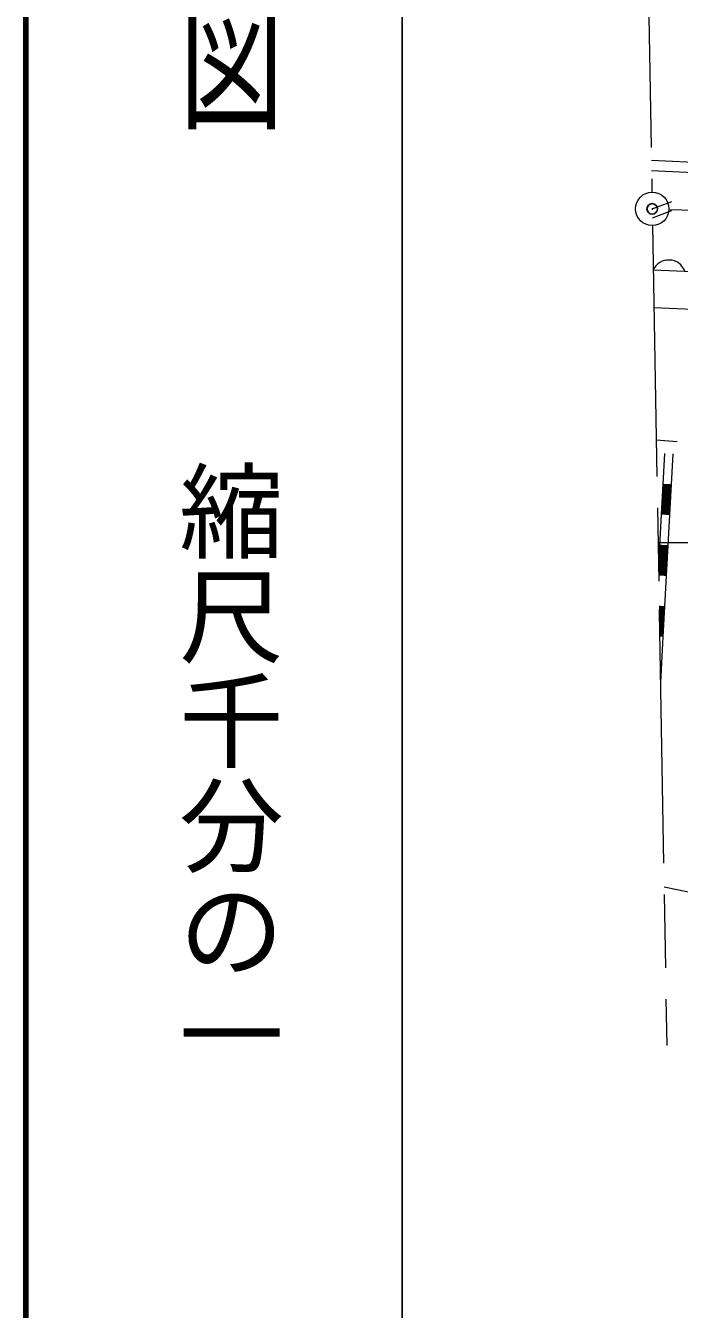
# Model space of a CAD drawing. Units: millimetres, scale not verified. Extents: x 40000 to 680000, y 20000 to 380000.
# Drawn here: x 40000 to 71262, y 250340 to 311727 of the extents above; entities that cross this region are included whole.
import ezdxf
from ezdxf.enums import TextEntityAlignment as Align

# ---------------------------------------------------------------- set-up
doc = ezdxf.new("R2010")
doc.units = ezdxf.units.MM
doc.header["$LTSCALE"] = 1000
doc.header["$PDMODE"] = 32
doc.header["$PDSIZE"] = 500
doc.linetypes.add('CHAIN', pattern=[18.5, 12, -1.5, 3.5, -1.5])
for name, color, linetype, lineweight in [('M-BGD', 7, 'Continuous', 13), ('M-BMK', 2, 'CHAIN', 13), ('M-BMK-SRVR', 3, 'Continuous', 13), ('M-STR-HTXT', 7, 'Continuous', 13), ('M-TTL', 2, 'Continuous', 140), ('M-TTL-BAND', 7, 'Continuous', 25)]:
    doc.layers.add(name, color=color, linetype=linetype, lineweight=lineweight)
doc.layers.add('M-OTRS', color=6, linetype='Continuous')
doc.styles.add('@ＭＳ ゴシック', font='')
doc.styles.get('@ＭＳ ゴシック').set_extended_font_data('@MS Gothic')

msp = doc.modelspace()

# ---------------------------------------------------------------- linework, layer by layer
at = {"layer": 'M-BGD'}
for p, q in [((69924, 305299), (76798, 304984)), ((69933, 304794), (83646, 304145)), ((69965, 302967), (70901, 303316)), ((69972, 302542), (70909, 302892)), ((70015, 300053), (94120, 299010)), ((70047, 298250), (99481, 296976)), ((70157, 291916), (71154, 291834)), ((70549, 291268), (70392, 288354)), ((70949, 291246), (70791, 288333)), ((70511, 289809), (70432, 288352)), ((70551, 289807), (70472, 288350)), ((70590, 289805), (70512, 288348)), ((70630, 289802), (70552, 288346)), ((70670, 289800), (70592, 288344)), ((70710, 289798), (70632, 288342)), ((70750, 289796), (70672, 288339)), ((70790, 289794), (70712, 288337)), ((70830, 289792), (70752, 288335)), ((70392, 288354), (70261, 285932)), ((70791, 288333), (70634, 285420)), ((70353, 286896), (70275, 285439)), ((70393, 286894), (70315, 285437)), ((70433, 286891), (70355, 285435)), ((70473, 286889), (70395, 285433)), ((70513, 286887), (70435, 285430)), ((70553, 286885), (70475, 285428)), ((70593, 286883), (70515, 285426)), ((70633, 286881), (70554, 285424)), ((70673, 286878), (70594, 285422)), ((70634, 285420), (70477, 282506)), ((70316, 283976), (70301, 283687)), ((70356, 283974), (70310, 283126)), ((70396, 283972), (70320, 282564)), ((70436, 283970), (70357, 282513)), ((70476, 283967), (70397, 282511)), ((70516, 283965), (70437, 282509)), ((70477, 282506), (70359, 280319)), ((70359, 281052), (70349, 280880)), ((70530, 270542), (76543, 269331))]:
    msp.add_line(p, q, dxfattribs=at)
msp.add_arc((70755, 299703), 818, 20.42182, 154.62153, dxfattribs=at)
at = {"layer": 'M-BMK'}
for p, q in [((69382, 336399), (69951, 303767)), ((70764, 302941), (97834, 302064)), ((69978, 302167), (70662, 262958))]:
    msp.add_line(p, q, dxfattribs=at)
at = {"layer": 'M-BMK-SRVR'}
msp.add_circle((69965, 302967), 800, dxfattribs=at)
at = {"layer": 'M-OTRS'}
msp.add_point((69965, 302967), dxfattribs=at)
at = {"layer": 'M-STR-HTXT'}
msp.add_line((70243, 287014), (97056, 286907), dxfattribs=at)
at = {"layer": 'M-TTL'}
msp.add_line((40000, 380000), (40000, 20000), dxfattribs=at)
at = {"layer": 'M-TTL-BAND'}
msp.add_line((58000, 370000), (58000, 20000), dxfattribs=at)

# ---------------------------------------------------------------- texts
at = {"layer": 'M-TTL-BAND', "style": '@ＭＳ ゴシック', "width": 1.4}
msp.add_text('平  面  図', height=3666, rotation=270, dxfattribs=at).set_placement((49777, 306475), align=Align.MIDDLE_RIGHT)
at = {"layer": 'M-TTL-BAND', "style": '@ＭＳ ゴシック'}
msp.add_text('縮尺千分の一', height=3666, rotation=270, dxfattribs=at).set_placement((49777, 261030), align=Align.MIDDLE_RIGHT)

doc.saveas('drawing.dxf')
